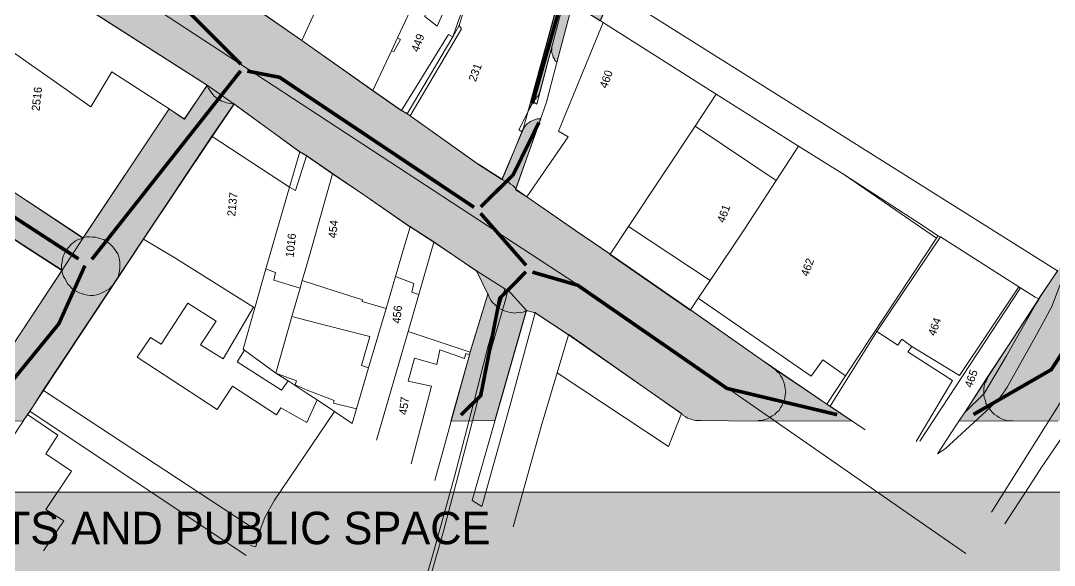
# Model space of a CAD drawing. Header units: metres. Extents: x -334141 to -333355, y -28168 to -27441.
# Drawn here: x -334023.1 to -333863.6, y -28019 to -27935.1 of the extents above; entities that cross this region are included whole.
import ezdxf

# ---------------------------------------------------------------- set-up
doc = ezdxf.new("R2010")
doc.units = ezdxf.units.M
for name, color, linetype, lineweight, true_color in [('EB-12-STREET-9-16M', 7, 'CONTINUOUS', 18, 0x84917d), ('EB-12-STREET-UNDER-9M', 7, 'CONTINUOUS', 18, 0xb7c0b2), ('EB-12-STREET-VOID', 7, 'CONTINUOUS', 18, 0xe5e8e1), ('EB-BASE-DIVIDING', 7, 'CONTINUOUS', 18, 0xc8bcac), ('EB-BASE-EASEMENTS', 7, 'CONTINUOUS', 18, 0x71806b), ('EB-BASE-PARCEL-NUMBERS', 7, 'CONTINUOUS', 9, 0x8a8d90), ('EB-BASE-PARCELS', 7, 'CONTINUOUS', 18, 0x8a8d90), ('EB-BASE-SHEETS', 7, 'CONTINUOUS', 9, 0xded8cf), ('EB-BASE-STRUCTURES', 7, 'CONTINUOUS', 18, 0x4e504d), ('EB-KEY-BACKGROUND', 7, 'CONTINUOUS', 0, 0xf4f2ed), ('EB-KEY-TEXT', 7, 'CONTINUOUS', 13, 0x151515)]:
    doc.layers.add(name, color=color, linetype=linetype, lineweight=lineweight, true_color=true_color)
doc.styles.add('OD-INTER', font='Inter.ttf')

msp = doc.modelspace()

# ---------------------------------------------------------------- hatches: boundary and pattern name
at = {"layer": 'EB-12-STREET-VOID', "transparency": 33554630}
for points in [[(-333878.31, -27803.49), (-333887.51, -27825.59), (-333891.65, -27835.21), (-333902.76, -27861.46), (-333904.28, -27865.18), (-333905.79, -27868.79), (-333911.04, -27881.15), (-333912.25, -27883.88), (-333915.39, -27891.43), (-333921.15, -27905.22), (-333930.75, -27927.86), (-333933.69, -27935.08), (-333937.94, -27932.38), (-333940.39, -27941.5), (-333940.39, -27941.39), (-333940.66, -27941.16), (-333940.74, -27940.94), (-333940.92, -27940.71), (-333941, -27940.37), (-333941.09, -27940.15), (-333941.17, -27939.81), (-333941.16, -27939.59), (-333941.15, -27939.26), (-333941.14, -27939.03), (-333941.04, -27938.7), (-333942.96, -27945.85), (-333943.06, -27946.18), (-333943.16, -27946.4), (-333943.26, -27946.62), (-333943.45, -27946.83), (-333943.55, -27947.05), (-333943.75, -27947.27), (-333944.03, -27947.48), (-333944.03, -27947.48), (-333944.03, -27947.48), (-333944.03, -27947.59), (-333944.03, -27947.59), (-333944.83, -27949.12), (-333944.83, -27949.12), (-333943.88, -27945.71), (-333941.01, -27935.26), (-333939.39, -27928.66), (-333939.21, -27928.89), (-333939.13, -27929.23), (-333939.04, -27929.45), (-333938.96, -27929.79), (-333938.97, -27930.12), (-333938.98, -27930.34), (-333938.99, -27930.67), (-333939, -27930.9), (-333938.36, -27928.36), (-333938.35, -27928.25), (-333938.35, -27928.25), (-333938.35, -27928.25), (-333938.35, -27928.25), (-333938.63, -27928.13), (-333938.8, -27927.9), (-333938.98, -27927.68), (-333939.16, -27927.45), (-333939.16, -27927.45), (-333939.25, -27927.33), (-333939.25, -27927.33), (-333937.17, -27920.86), (-333936.24, -27918.34), (-333935.93, -27917.46), (-333931.3, -27906.86), (-333937.23, -27904.2), (-333936.52, -27902.45), (-333936.33, -27902.46), (-333936.05, -27902.47), (-333935.78, -27902.59), (-333935.69, -27902.7), (-333935.6, -27902.71), (-333934.14, -27903.43), (-333932.05, -27904.39), (-333930.41, -27905.22), (-333930.41, -27905.22), (-333930.41, -27905.22), (-333930.32, -27905.23), (-333929.5, -27905.59), (-333929.5, -27905.59), (-333929.41, -27905.59), (-333929.41, -27905.59), (-333929.41, -27905.59), (-333926.01, -27898.61), (-333926.12, -27898.94), (-333926.31, -27899.15), (-333926.5, -27899.37), (-333926.79, -27899.58), (-333926.98, -27899.79), (-333927.26, -27899.89), (-333927.54, -27899.99), (-333927.83, -27900.21), (-333927.83, -27900.21), (-333924.93, -27894.31), (-333924.93, -27894.31), (-333924.85, -27894.65), (-333924.77, -27894.88), (-333924.69, -27895.21), (-333924.7, -27895.43), (-333924.8, -27895.76), (-333924.81, -27896.1), (-333924.91, -27896.31), (-333925.02, -27896.64), (-333923.72, -27893.91), (-333923.72, -27893.91), (-333923.72, -27893.91), (-333923.72, -27893.91), (-333924.54, -27893.55), (-333924.54, -27893.55), (-333923.94, -27892.46), (-333918.76, -27881.99), (-333913.38, -27871.19), (-333908.89, -27862.02), (-333905.71, -27855.81), (-333905.71, -27855.81), (-333905.61, -27855.81), (-333905.43, -27855.93), (-333905.07, -27856.05), (-333904.61, -27856.18), (-333904.15, -27856.31), (-333903.69, -27856.32), (-333903.32, -27856.34), (-333902.85, -27856.24), (-333902.39, -27856.15), (-333902.01, -27856.05), (-333901.54, -27855.84), (-333901.16, -27855.63), (-333900.78, -27855.31), (-333900.5, -27855.1), (-333900.21, -27854.78), (-333899.91, -27854.35), (-333899.63, -27854.02), (-333899.42, -27853.59), (-333898.11, -27850.52), (-333898, -27850.08), (-333897.9, -27849.64), (-333897.79, -27849.2), (-333897.77, -27848.76), (-333897.85, -27848.31), (-333897.83, -27847.87), (-333898, -27847.42), (-333898.08, -27847.08), (-333898.35, -27846.63), (-333898.52, -27846.29), (-333898.78, -27845.95), (-333899.14, -27845.6), (-333899.41, -27845.26), (-333899.77, -27845.03), (-333900.22, -27844.79), (-333900.59, -27844.55), (-333901.05, -27844.43), (-333901.41, -27844.3), (-333901.87, -27844.29), (-333902.34, -27844.27), (-333902.8, -27844.25), (-333903.26, -27844.35), (-333903.64, -27844.45), (-333904.11, -27844.65), (-333904.49, -27844.86), (-333904.77, -27844.96), (-333904.77, -27844.96), (-333904.86, -27845.07), (-333903.63, -27844.22), (-333902.67, -27843.37), (-333901.7, -27842.07), (-333885.09, -27801.7), (-333885.01, -27801.81), (-333885.01, -27801.81), (-333884.65, -27802.16), (-333884.38, -27802.5), (-333884.02, -27802.84), (-333883.66, -27803.08), (-333883.2, -27803.21), (-333882.84, -27803.44), (-333882.38, -27803.57), (-333881.92, -27803.58), (-333881.46, -27803.71), (-333881.09, -27803.61), (-333880.63, -27803.63), (-333880.16, -27803.54), (-333879.78, -27803.33), (-333879.31, -27803.12), (-333878.93, -27802.91), (-333878.56, -27802.7), (-333878.27, -27802.38), (-333877.98, -27802.06), (-333877.69, -27801.74), (-333877.4, -27801.3), (-333877.2, -27800.98), (-333878.31, -27803.49)], [(-334020.84, -27909.8), (-334020.75, -27909.91), (-334011.89, -27915.89), (-334011.53, -27916.12), (-334011.53, -27916.12), (-334005.65, -27920.22), (-334005.2, -27920.56), (-334004.66, -27920.92), (-334001.23, -27923.37), (-334001.13, -27923.37), (-333995.08, -27927.47), (-333994.98, -27927.47), (-333994.8, -27927.48), (-333994.61, -27927.49), (-333994.16, -27927.62), (-333993.69, -27927.63), (-333993.33, -27927.76), (-333992.87, -27927.99), (-333992.51, -27928.23), (-333992.15, -27928.46), (-333991.79, -27928.81), (-333991.52, -27929.04), (-333991.26, -27929.38), (-333990.99, -27929.84), (-333990.82, -27930.18), (-333990.74, -27930.4), (-333990.65, -27930.51), (-333979.71, -27938.12), (-333979.71, -27938.12), (-333968.78, -27945.83), (-333964.36, -27948.87), (-333964.26, -27948.87), (-333963.63, -27949.23), (-333963.36, -27949.46), (-333963, -27949.7), (-333952.52, -27957.17), (-333952.43, -27957.17), (-333948.9, -27959.41), (-333948.81, -27959.52), (-333948.81, -27959.52), (-333948.35, -27959.76), (-333947.89, -27959.89), (-333947.54, -27960.23), (-333947.17, -27960.47), (-333946.82, -27960.81), (-333946.64, -27961.04), (-333946.64, -27961.15), (-333945.01, -27962.21), (-333937.51, -27967.36), (-333932.18, -27970.99), (-333932.18, -27971.1), (-333919.8, -27979.64), (-333919.71, -27979.64), (-333908.87, -27987.24), (-333908.87, -27987.24), (-333907.06, -27988.53), (-333906.7, -27988.76), (-333906.43, -27989.1), (-333906.07, -27989.34), (-333905.9, -27989.79), (-333905.63, -27990.13), (-333905.46, -27990.47), (-333905.29, -27990.92), (-333905.22, -27991.37), (-333905.14, -27991.81), (-333905.06, -27992.26), (-333905.17, -27992.7), (-333905.19, -27993.14), (-333905.29, -27993.59), (-333905.49, -27993.91), (-333905.6, -27994.35), (-333905.89, -27994.67), (-333906.09, -27995.11), (-333906.47, -27995.43), (-333906.76, -27995.75), (-333907.14, -27995.96), (-333907.51, -27996.17), (-333907.89, -27996.38), (-333908.27, -27996.48), (-333908.74, -27996.68), (-333909.2, -27996.67), (-333909.57, -27996.76), (-333918.18, -27996.68), (-333918.55, -27996.67), (-333919.01, -27996.65), (-333919.38, -27996.53), (-333919.84, -27996.4), (-333920.2, -27996.28), (-333920.56, -27996.04), (-333920.93, -27995.81), (-333921.01, -27995.69), (-333921.2, -27995.58), (-333938.54, -27983.42), (-333938.63, -27983.42), (-333943.61, -27980.13), (-333943.7, -27980.02), (-333943.88, -27980.01), (-333944.89, -27979.75), (-333944.99, -27979.75), (-333945.17, -27979.74), (-333945.55, -27979.95), (-333946.01, -27980.05), (-333946.48, -27980.03), (-333946.85, -27980.13), (-333947.31, -27980), (-333947.77, -27979.98), (-333948.14, -27979.86), (-333948.6, -27979.73), (-333948.96, -27979.5), (-333949.32, -27979.38), (-333949.68, -27979.03), (-333949.95, -27978.8), (-333950.31, -27978.45), (-333950.57, -27978.11), (-333950.75, -27977.77), (-333950.92, -27977.32), (-333951.09, -27977.09), (-333952.73, -27973.7), (-333952.73, -27973.59), (-333952.82, -27973.59), (-333959.33, -27969.14), (-333962.95, -27966.79), (-333963.04, -27966.79), (-333970.27, -27961.76), (-333974.98, -27958.6), (-333974.98, -27958.6), (-333978.95, -27955.9), (-333979.04, -27955.79), (-333979.86, -27955.32), (-333980.13, -27955.2), (-333990.06, -27947.96), (-333990.15, -27947.85), (-333990.33, -27947.84), (-333990.43, -27947.84), (-333990.89, -27947.82), (-333991.25, -27947.7), (-333991.71, -27947.57), (-333992.08, -27947.45), (-333992.44, -27947.21), (-333992.8, -27946.98), (-333993.17, -27946.74), (-333993.43, -27946.4), (-333993.7, -27946.06), (-333993.96, -27945.72), (-333994.14, -27945.38), (-333994.31, -27945.04), (-333994.31, -27945.04), (-333994.4, -27944.92), (-334021.11, -27927.88), (-334021.19, -27927.77), (-334021.1, -27927.77), (-334020.55, -27927.9), (-334019.72, -27927.82), (-334018.97, -27927.74), (-334018.22, -27927.54), (-334017.48, -27927.35), (-334016.73, -27927.04), (-334016.06, -27926.62), (-334015.4, -27926.2), (-334014.73, -27925.67), (-334014.25, -27925.13), (-334013.76, -27924.48), (-334013.28, -27923.83), (-334012.97, -27923.06), (-334012.67, -27922.3), (-334012.46, -27921.53), (-334012.34, -27920.76), (-334012.31, -27919.98), (-334012.28, -27919.2), (-334012.44, -27918.42), (-334012.6, -27917.64), (-334012.85, -27916.85), (-334013.19, -27916.17), (-334013.63, -27915.49), (-334014.07, -27914.81), (-334014.61, -27914.24), (-334015.14, -27913.66), (-334015.77, -27913.2), (-334020.75, -27909.91), (-334020.84, -27909.8), (-334023.01, -27908.39), (-334023.01, -27908.39), (-334020.84, -27909.8)], [(-333853.64, -27985.75), (-333853.74, -27986.08), (-333853.85, -27986.52), (-333854.04, -27986.85), (-333854.24, -27987.28), (-333859.42, -27994.76), (-333859.61, -27995.09), (-333859.9, -27995.41), (-333860.28, -27995.73), (-333860.66, -27995.94), (-333861.04, -27996.15), (-333861.42, -27996.36), (-333861.79, -27996.56), (-333862.26, -27996.66), (-333862.63, -27996.65), (-333863.1, -27996.74), (-333870.04, -27996.72), (-333870.5, -27996.7), (-333870.87, -27996.69), (-333871.33, -27996.56), (-333871.7, -27996.44), (-333872.15, -27996.2), (-333872.51, -27995.96), (-333872.87, -27995.73), (-333873.23, -27995.38), (-333873.5, -27995.04), (-333873.76, -27994.7), (-333873.94, -27994.36), (-333874.2, -27994.02), (-333874.28, -27993.57), (-333874.45, -27993.12), (-333874.53, -27992.67), (-333874.51, -27992.23), (-333874.49, -27991.79), (-333874.48, -27991.34), (-333874.37, -27990.9), (-333874.17, -27990.58), (-333873.97, -27990.14), (-333873.77, -27989.7), (-333866.04, -27977.99), (-333866.04, -27977.88), (-333863.11, -27973.54), (-333850.7, -27954.99), (-333847.38, -27950.12), (-333847.37, -27950), (-333831.06, -27925.94), (-333827.54, -27920.62), (-333824.8, -27916.5), (-333824.52, -27916.18), (-333824.23, -27915.85), (-333823.94, -27915.53), (-333823.56, -27915.32), (-333823.18, -27915.11), (-333822.8, -27914.91), (-333822.34, -27914.81), (-333821.96, -27914.6), (-333821.5, -27914.62), (-333821.03, -27914.52), (-333820.66, -27914.54), (-333820.2, -27914.66), (-333819.75, -27914.79), (-333819.38, -27914.92), (-333815.45, -27916.5), (-333815.27, -27916.61), (-333814.81, -27916.74), (-333814.45, -27916.98), (-333814.09, -27917.21), (-333813.83, -27917.55), (-333813.47, -27917.9), (-333813.2, -27918.24), (-333813.03, -27918.58), (-333812.86, -27919.03), (-333812.69, -27919.37), (-333812.52, -27919.82), (-333812.44, -27920.27), (-333812.46, -27920.71), (-333812.47, -27921.15), (-333812.49, -27921.6), (-333812.59, -27922.04), (-333812.79, -27922.36), (-333812.99, -27922.8), (-333813.19, -27923.13), (-333824.26, -27940.39), (-333824.26, -27940.5), (-333853.54, -27985.64), (-333853.64, -27985.75), (-333853.64, -27985.75)], [(-333993.57, -27952.84), (-334004.12, -27968.67), (-334019.58, -27991.99), (-334021.63, -27995.25), (-334022.02, -27995.79), (-334022.71, -27996.77), (-334030.48, -27996.71), (-334030.02, -27996.73), (-334029.55, -27996.63), (-334029.18, -27996.54), (-334028.71, -27996.33), (-334028.33, -27996.23), (-334027.95, -27995.91), (-334027.58, -27995.7), (-334027.29, -27995.38), (-334027, -27995.06), (-334026.71, -27994.74), (-334026.51, -27994.3), (-334026.31, -27993.97), (-334026.11, -27993.54), (-334026, -27993.1), (-334025.99, -27992.65), (-334025.97, -27992.21), (-334025.96, -27991.77), (-334026.03, -27991.32), (-334026.2, -27990.87), (-334026.28, -27990.53), (-334026.54, -27990.08), (-334026.72, -27989.74), (-334026.98, -27989.4), (-334027.25, -27989.06), (-334027.61, -27988.71), (-334027.97, -27988.48), (-334037.65, -27982.14), (-334038.01, -27981.9), (-334038.37, -27981.67), (-334038.83, -27981.54), (-334039.2, -27981.42), (-334039.66, -27981.4), (-334040.03, -27981.39), (-334040.49, -27981.37), (-334040.96, -27981.47), (-334041.33, -27981.56), (-334041.8, -27981.66), (-334042.18, -27981.87), (-334042.56, -27982.08), (-334042.93, -27982.29), (-334043.22, -27982.61), (-334043.51, -27982.93), (-334043.8, -27983.25), (-334044, -27983.69), (-334044.2, -27984.02), (-334044.4, -27984.45), (-334044.4, -27984.45), (-334044.4, -27984.45), (-334046.66, -27982.82), (-334046.75, -27982.82), (-334046.75, -27982.82), (-334046.56, -27982.71), (-334046.27, -27982.39), (-334046.07, -27982.06), (-334045.78, -27981.63), (-334045.58, -27981.3), (-334045.47, -27980.86), (-334045.37, -27980.42), (-334045.26, -27979.98), (-334045.24, -27979.54), (-334045.23, -27979.1), (-334045.31, -27978.76), (-334045.38, -27978.31), (-334045.46, -27977.87), (-334045.63, -27977.42), (-334045.9, -27977.07), (-334046.16, -27976.73), (-334046.43, -27976.39), (-334046.69, -27976.05), (-334046.79, -27976.04), (-334026.97, -27989.07), (-334026.28, -27987.98), (-334022.96, -27982.99), (-334016.7, -27973.55), (-334016.7, -27973.55), (-334016.7, -27973.55), (-334016.63, -27974), (-334016.46, -27974.45), (-334016.28, -27974.79), (-334016.02, -27975.24), (-334015.85, -27975.58), (-334015.49, -27975.93), (-334015.22, -27976.27), (-334014.86, -27976.51), (-334014.5, -27976.74), (-334014.05, -27976.98), (-334013.68, -27977.1), (-334013.22, -27977.23), (-334012.76, -27977.36), (-334012.3, -27977.37), (-334011.84, -27977.39), (-334011.37, -27977.29), (-334011, -27977.2), (-334010.53, -27976.99), (-334010.15, -27976.78), (-334009.77, -27976.57), (-334009.39, -27976.37), (-334009.11, -27976.04), (-334008.72, -27975.72), (-334008.52, -27975.29), (-334008.52, -27975.29), (-334008.23, -27974.96), (-334008.03, -27974.53), (-334007.93, -27974.09), (-334007.82, -27973.65), (-334007.8, -27973.2), (-334007.79, -27972.76), (-334007.77, -27972.32), (-334007.85, -27971.87), (-334007.92, -27971.42), (-334008.09, -27970.97), (-334008.36, -27970.63), (-334008.53, -27970.29), (-334008.89, -27969.83), (-334009.16, -27969.6), (-334009.51, -27969.26), (-334009.88, -27969.02), (-334010.24, -27968.79), (-334010.7, -27968.66), (-334011.15, -27968.53), (-334011.52, -27968.41), (-334011.98, -27968.39), (-334012.45, -27968.38), (-334012.91, -27968.36), (-334013.37, -27968.45), (-334013.37, -27968.45), (-334013.47, -27968.56), (-334000.17, -27948.61), (-333997.83, -27950.24), (-333994.31, -27945.04), (-333994.31, -27945.04), (-333994.14, -27945.38), (-333993.96, -27945.72), (-333993.7, -27946.06), (-333993.43, -27946.4), (-333993.17, -27946.74), (-333992.8, -27946.98), (-333992.44, -27947.21), (-333992.08, -27947.45), (-333991.71, -27947.57), (-333991.25, -27947.7), (-333990.89, -27947.82), (-333990.43, -27947.84), (-333990.33, -27947.84), (-333990.15, -27947.85), (-333993.57, -27952.84)], [(-333947.49, -27956.35), (-333945.77, -27952.19), (-333945.67, -27951.86), (-333945.57, -27951.87), (-333945.47, -27951.65), (-333945.28, -27951.32), (-333945.08, -27951.11), (-333944.89, -27950.89), (-333944.7, -27950.79), (-333944.42, -27950.57), (-333944.23, -27950.47), (-333943.95, -27950.37), (-333943.67, -27950.27), (-333943.39, -27950.17), (-333943.02, -27950.18), (-333942.83, -27950.19), (-333946.73, -27961.04), (-333946.82, -27960.81), (-333947.17, -27960.47), (-333947.54, -27960.23), (-333947.89, -27959.89), (-333948.35, -27959.76), (-333948.81, -27959.52), (-333948.81, -27959.52), (-333948.81, -27959.52), (-333947.49, -27956.35)], [(-334013.47, -27968.56), (-334013.75, -27968.66), (-334014.22, -27968.76), (-334014.6, -27968.97), (-334014.98, -27969.29), (-334015.26, -27969.5), (-334015.55, -27969.82), (-334015.84, -27970.14), (-334016.13, -27970.58), (-334016.33, -27970.9), (-334016.53, -27971.34), (-334016.64, -27971.78), (-334016.65, -27972.22), (-334016.76, -27972.66), (-334016.78, -27973.11), (-334016.7, -27973.55), (-334022.68, -27969.68), (-334036.69, -27960.3), (-334036.6, -27960.2), (-334036.41, -27960.09), (-334036.12, -27959.77), (-334035.83, -27959.45), (-334035.63, -27959.12), (-334035.43, -27958.68), (-334035.24, -27958.36), (-334035.13, -27957.92), (-334035.02, -27957.48), (-334035, -27957.03), (-334034.99, -27956.59), (-334034.98, -27956.26), (-334035.05, -27955.81), (-334035.22, -27955.36), (-334035.4, -27955.02), (-334035.57, -27954.57), (-334035.74, -27954.23), (-334036, -27953.89), (-334036.36, -27953.54), (-334036.63, -27953.31), (-334036.99, -27952.97), (-334013.47, -27968.56)], [(-334016.78, -27973.11), (-334016.76, -27972.66), (-334016.65, -27972.22), (-334016.64, -27971.78), (-334016.53, -27971.34), (-334016.33, -27970.9), (-334016.13, -27970.58), (-334015.84, -27970.14), (-334015.55, -27969.82), (-334015.26, -27969.5), (-334014.98, -27969.29), (-334014.6, -27968.97), (-334014.22, -27968.76), (-334013.75, -27968.66), (-334013.37, -27968.45), (-334013.37, -27968.45), (-334012.91, -27968.36), (-334012.45, -27968.38), (-334011.98, -27968.39), (-334011.52, -27968.41), (-334011.15, -27968.53), (-334010.7, -27968.66), (-334010.24, -27968.79), (-334009.88, -27969.02), (-334009.51, -27969.26), (-334009.16, -27969.6), (-334008.89, -27969.83), (-334008.53, -27970.29), (-334008.36, -27970.63), (-334008.09, -27970.97), (-334007.92, -27971.42), (-334007.85, -27971.87), (-334007.77, -27972.32), (-334007.79, -27972.76), (-334007.8, -27973.2), (-334007.82, -27973.65), (-334007.93, -27974.09), (-334008.03, -27974.53), (-334008.23, -27974.96), (-334008.52, -27975.29), (-334008.52, -27975.29), (-334008.72, -27975.72), (-334009.11, -27976.04), (-334009.39, -27976.37), (-334009.77, -27976.57), (-334010.15, -27976.78), (-334010.53, -27976.99), (-334011, -27977.2), (-334011.37, -27977.29), (-334011.84, -27977.39), (-334012.3, -27977.37), (-334012.76, -27977.36), (-334013.22, -27977.23), (-334013.68, -27977.1), (-334014.05, -27976.98), (-334014.5, -27976.74), (-334014.86, -27976.51), (-334015.22, -27976.27), (-334015.49, -27975.93), (-334015.85, -27975.58), (-334016.02, -27975.24), (-334016.28, -27974.79), (-334016.46, -27974.45), (-334016.63, -27974), (-334016.7, -27973.55), (-334016.7, -27973.55), (-334016.78, -27973.11)], [(-333949.93, -27996.67), (-333956.7, -27996.77), (-333953.84, -27986.54), (-333953.73, -27986.1), (-333951.01, -27977.21), (-333950.92, -27977.32), (-333950.75, -27977.77), (-333950.57, -27978.11), (-333950.31, -27978.45), (-333949.95, -27978.8), (-333949.68, -27979.03), (-333949.32, -27979.38), (-333948.96, -27979.5), (-333948.6, -27979.73), (-333948.14, -27979.86), (-333947.77, -27979.98), (-333947.31, -27980), (-333946.85, -27980.13), (-333946.48, -27980.03), (-333946.01, -27980.05), (-333945.55, -27979.95), (-333945.17, -27979.74), (-333945.08, -27979.75), (-333949.93, -27996.67)], [(-333902.36, -27991.69), (-333898.74, -27994.15), (-333898.2, -27994.5), (-333894.85, -27996.73), (-333909.57, -27996.76), (-333909.2, -27996.67), (-333908.74, -27996.68), (-333908.27, -27996.48), (-333907.89, -27996.38), (-333907.51, -27996.17), (-333907.14, -27995.96), (-333906.76, -27995.75), (-333906.47, -27995.43), (-333906.09, -27995.11), (-333905.89, -27994.67), (-333905.6, -27994.35), (-333905.49, -27993.91), (-333905.29, -27993.59), (-333905.19, -27993.14), (-333905.17, -27992.7), (-333905.06, -27992.26), (-333905.14, -27991.81), (-333905.22, -27991.37), (-333905.29, -27990.92), (-333905.46, -27990.47), (-333905.63, -27990.13), (-333905.9, -27989.79), (-333906.07, -27989.34), (-333906.43, -27989.1), (-333906.7, -27988.76), (-333907.06, -27988.53), (-333902.36, -27991.69)], [(-333873.77, -27989.7), (-333873.97, -27990.14), (-333874.17, -27990.58), (-333874.37, -27990.9), (-333874.48, -27991.34), (-333874.49, -27991.79), (-333874.51, -27992.23), (-333874.53, -27992.67), (-333874.45, -27993.12), (-333874.28, -27993.57), (-333874.2, -27994.02), (-333873.94, -27994.36), (-333873.76, -27994.7), (-333873.5, -27995.04), (-333873.23, -27995.38), (-333872.87, -27995.73), (-333872.51, -27995.96), (-333872.15, -27996.2), (-333871.7, -27996.44), (-333871.33, -27996.56), (-333870.87, -27996.69), (-333870.5, -27996.7), (-333870.04, -27996.72), (-333878.37, -27996.76), (-333877.49, -27995.45), (-333873.77, -27989.7)]]:
    msp.add_hatch(color=256, dxfattribs=at).paths.add_polyline_path(points)
at = {"layer": 'EB-KEY-BACKGROUND', "transparency": 33554687}
msp.add_hatch(color=256, dxfattribs=at).paths.add_polyline_path([(-334064.11, -28007.72), (-333479.11, -28007.72), (-333479.11, -28168.22), (-334064.11, -28168.22)])

# ---------------------------------------------------------------- linework, layer by layer
at = {"layer": 'EB-12-STREET-9-16M', "const_width": 0.55}
for points in [[(-333876.11, -27995.73), (-333864.11, -27988.82), (-333821.14, -27922.73), (-333808.14, -27913.76), (-333799.15, -27897.76), (-333793.17, -27893.75)], [(-333989.1, -27941.78), (-333997.15, -27933.73)], [(-334052.16, -27978.74), (-334052.13, -27964.75), (-334050.15, -27958.72), (-334058.13, -27940.79), (-334051.12, -27988.77), (-334049.16, -27990.72), (-334026.18, -27992.76), (-334017.18, -27981.75), (-334013.16, -27972.79)], [(-333953.13, -27963.81), (-333983.15, -27943.77), (-333988.12, -27942.81)], [(-333945.11, -27972.75), (-333952.14, -27964.73)], [(-333897.13, -27995.76), (-333914.12, -27991.72), (-333937.16, -27975.81), (-333944.13, -27973.79)]]:
    msp.add_lwpolyline(points, dxfattribs=at)
at = {"layer": 'EB-12-STREET-UNDER-9M', "const_width": 0.55}
for points in [[(-333904.17, -27851.75), (-333904.14, -27858.75), (-333929.16, -27911.82), (-333936.13, -27930.77), (-333940.12, -27933.74), (-333944.14, -27947.81)], [(-334012.1, -27971.83), (-333989.14, -27942.78)], [(-333952.1, -27963.74), (-333947.12, -27958.81), (-333943.13, -27950.73)], [(-334014.14, -27971.76), (-334031.15, -27960.72), (-334035.11, -27954.81)], [(-333955.18, -27995.82), (-333952.11, -27992.82), (-333949.18, -27977.83), (-333945.14, -27973.75)]]:
    msp.add_lwpolyline(points, dxfattribs=at)
at = {"layer": 'EB-12-STREET-VOID'}
for points in [[(-333990.65, -27930.51), (-333979.71, -27938.12), (-333979.71, -27938.12), (-333968.78, -27945.83), (-333964.36, -27948.87), (-333964.26, -27948.87), (-333963.63, -27949.23), (-333963.36, -27949.46), (-333963, -27949.7), (-333952.52, -27957.17), (-333952.43, -27957.17), (-333948.9, -27959.41), (-333948.81, -27959.52), (-333948.81, -27959.52), (-333948.35, -27959.76), (-333947.89, -27959.89), (-333947.54, -27960.23), (-333947.17, -27960.47), (-333946.82, -27960.81), (-333946.64, -27961.04), (-333946.64, -27961.15), (-333945.01, -27962.21), (-333937.51, -27967.36), (-333932.18, -27970.99), (-333932.18, -27971.1), (-333919.8, -27979.64), (-333919.71, -27979.64), (-333908.87, -27987.24), (-333908.87, -27987.24), (-333907.06, -27988.53), (-333906.7, -27988.76), (-333906.43, -27989.1), (-333906.07, -27989.34), (-333905.9, -27989.79), (-333905.63, -27990.13), (-333905.46, -27990.47), (-333905.29, -27990.92), (-333905.22, -27991.37), (-333905.14, -27991.81), (-333905.06, -27992.26), (-333905.17, -27992.7), (-333905.19, -27993.14), (-333905.29, -27993.59), (-333905.49, -27993.91), (-333905.6, -27994.35), (-333905.89, -27994.67), (-333906.09, -27995.11), (-333906.47, -27995.43), (-333906.76, -27995.75), (-333907.14, -27995.96), (-333907.51, -27996.17), (-333907.89, -27996.38), (-333908.27, -27996.48), (-333908.74, -27996.68), (-333909.2, -27996.67), (-333909.57, -27996.76), (-333918.18, -27996.68), (-333918.55, -27996.67), (-333919.01, -27996.65), (-333919.38, -27996.53), (-333919.84, -27996.4), (-333920.2, -27996.28), (-333920.56, -27996.04), (-333920.93, -27995.81), (-333921.01, -27995.69), (-333921.2, -27995.58), (-333938.54, -27983.42), (-333938.63, -27983.42), (-333943.61, -27980.13), (-333943.7, -27980.02), (-333943.88, -27980.01), (-333944.89, -27979.75), (-333944.99, -27979.75), (-333945.17, -27979.74), (-333945.55, -27979.95), (-333946.01, -27980.05), (-333946.48, -27980.03), (-333946.85, -27980.13), (-333947.31, -27980), (-333947.77, -27979.98), (-333948.14, -27979.86), (-333948.6, -27979.73), (-333948.96, -27979.5), (-333949.32, -27979.38), (-333949.68, -27979.03), (-333949.95, -27978.8), (-333950.31, -27978.45), (-333950.57, -27978.11), (-333950.75, -27977.77), (-333950.92, -27977.32), (-333951.09, -27977.09), (-333952.73, -27973.7), (-333952.73, -27973.59), (-333952.82, -27973.59), (-333959.33, -27969.14), (-333962.95, -27966.79), (-333963.04, -27966.79), (-333970.27, -27961.76), (-333974.98, -27958.6), (-333974.98, -27958.6), (-333978.95, -27955.9), (-333979.04, -27955.79), (-333979.86, -27955.32), (-333980.13, -27955.2), (-333990.06, -27947.96), (-333990.15, -27947.85), (-333990.33, -27947.84), (-333990.43, -27947.84), (-333990.89, -27947.82), (-333991.25, -27947.7), (-333991.71, -27947.57), (-333992.08, -27947.45), (-333992.44, -27947.21), (-333992.8, -27946.98), (-333993.17, -27946.74), (-333993.43, -27946.4), (-333993.7, -27946.06), (-333993.96, -27945.72), (-333994.14, -27945.38), (-333994.31, -27945.04), (-333994.31, -27945.04), (-333994.4, -27944.92), (-334021.11, -27927.88)], [(-333930.75, -27927.86), (-333933.69, -27935.08), (-333937.94, -27932.38), (-333940.39, -27941.5), (-333940.39, -27941.39), (-333940.66, -27941.16), (-333940.74, -27940.94), (-333940.92, -27940.71), (-333941, -27940.37), (-333941.09, -27940.15), (-333941.17, -27939.81), (-333941.16, -27939.59), (-333941.15, -27939.26), (-333941.14, -27939.03), (-333941.04, -27938.7), (-333942.96, -27945.85), (-333943.06, -27946.18), (-333943.16, -27946.4), (-333943.26, -27946.62), (-333943.45, -27946.83), (-333943.55, -27947.05), (-333943.75, -27947.27), (-333944.03, -27947.48), (-333944.03, -27947.48), (-333944.03, -27947.48), (-333944.03, -27947.59), (-333944.03, -27947.59), (-333944.83, -27949.12), (-333944.83, -27949.12), (-333943.88, -27945.71), (-333941.01, -27935.26), (-333939.39, -27928.66)], [(-334026.28, -27987.98), (-334022.96, -27982.99), (-334016.7, -27973.55), (-334016.7, -27973.55), (-334016.7, -27973.55), (-334016.63, -27974), (-334016.46, -27974.45), (-334016.28, -27974.79), (-334016.02, -27975.24), (-334015.85, -27975.58), (-334015.49, -27975.93), (-334015.22, -27976.27), (-334014.86, -27976.51), (-334014.5, -27976.74), (-334014.05, -27976.98), (-334013.68, -27977.1), (-334013.22, -27977.23), (-334012.76, -27977.36), (-334012.3, -27977.37), (-334011.84, -27977.39), (-334011.37, -27977.29), (-334011, -27977.2), (-334010.53, -27976.99), (-334010.15, -27976.78), (-334009.77, -27976.57), (-334009.39, -27976.37), (-334009.11, -27976.04), (-334008.72, -27975.72), (-334008.52, -27975.29), (-334008.52, -27975.29), (-334008.23, -27974.96), (-334008.03, -27974.53), (-334007.93, -27974.09), (-334007.82, -27973.65), (-334007.8, -27973.2), (-334007.79, -27972.76), (-334007.77, -27972.32), (-334007.85, -27971.87), (-334007.92, -27971.42), (-334008.09, -27970.97), (-334008.36, -27970.63), (-334008.53, -27970.29), (-334008.89, -27969.83), (-334009.16, -27969.6), (-334009.51, -27969.26), (-334009.88, -27969.02), (-334010.24, -27968.79), (-334010.7, -27968.66), (-334011.15, -27968.53), (-334011.52, -27968.41), (-334011.98, -27968.39), (-334012.45, -27968.38), (-334012.91, -27968.36), (-334013.37, -27968.45), (-334013.37, -27968.45), (-334013.47, -27968.56), (-334000.17, -27948.61), (-333997.83, -27950.24), (-333994.31, -27945.04), (-333994.31, -27945.04), (-333994.14, -27945.38), (-333993.96, -27945.72), (-333993.7, -27946.06), (-333993.43, -27946.4), (-333993.17, -27946.74), (-333992.8, -27946.98), (-333992.44, -27947.21), (-333992.08, -27947.45), (-333991.71, -27947.57), (-333991.25, -27947.7), (-333990.89, -27947.82), (-333990.43, -27947.84), (-333990.33, -27947.84), (-333990.15, -27947.85), (-333993.57, -27952.84), (-333993.57, -27952.84), (-334004.12, -27968.67), (-334019.58, -27991.99), (-334021.63, -27995.25), (-334022.02, -27995.79), (-334022.71, -27996.77), (-334030.48, -27996.71)], [(-334036.99, -27952.97), (-334013.47, -27968.56), (-334013.47, -27968.56), (-334013.75, -27968.66), (-334014.22, -27968.76), (-334014.6, -27968.97), (-334014.98, -27969.29), (-334015.26, -27969.5), (-334015.55, -27969.82), (-334015.84, -27970.14), (-334016.13, -27970.58), (-334016.33, -27970.9), (-334016.53, -27971.34), (-334016.64, -27971.78), (-334016.65, -27972.22), (-334016.76, -27972.66), (-334016.78, -27973.11), (-334016.7, -27973.55), (-334022.68, -27969.68), (-334036.69, -27960.3)], [(-333863.1, -27996.74), (-333870.04, -27996.72), (-333870.5, -27996.7), (-333870.87, -27996.69), (-333871.33, -27996.56), (-333871.7, -27996.44), (-333872.15, -27996.2), (-333872.51, -27995.96), (-333872.87, -27995.73), (-333873.23, -27995.38), (-333873.5, -27995.04), (-333873.76, -27994.7), (-333873.94, -27994.36), (-333874.2, -27994.02), (-333874.28, -27993.57), (-333874.45, -27993.12), (-333874.53, -27992.67), (-333874.51, -27992.23), (-333874.49, -27991.79), (-333874.48, -27991.34), (-333874.37, -27990.9), (-333874.17, -27990.58), (-333873.97, -27990.14), (-333873.77, -27989.7), (-333866.04, -27977.99), (-333866.04, -27977.88), (-333863.11, -27973.54)]]:
    msp.add_lwpolyline(points, dxfattribs=at)
for points in [[(-333947.49, -27956.35), (-333945.77, -27952.19), (-333945.67, -27951.86), (-333945.57, -27951.87), (-333945.47, -27951.65), (-333945.28, -27951.32), (-333945.08, -27951.11), (-333944.89, -27950.89), (-333944.7, -27950.79), (-333944.42, -27950.57), (-333944.23, -27950.47), (-333943.95, -27950.37), (-333943.67, -27950.27), (-333943.39, -27950.17), (-333943.02, -27950.18), (-333942.83, -27950.19), (-333946.73, -27961.04), (-333946.82, -27960.81), (-333947.17, -27960.47), (-333947.54, -27960.23), (-333947.89, -27959.89), (-333948.35, -27959.76), (-333948.81, -27959.52), (-333948.81, -27959.52), (-333948.81, -27959.52), (-333947.49, -27956.35)], [(-334016.78, -27973.11), (-334016.76, -27972.66), (-334016.65, -27972.22), (-334016.64, -27971.78), (-334016.53, -27971.34), (-334016.33, -27970.9), (-334016.13, -27970.58), (-334015.84, -27970.14), (-334015.55, -27969.82), (-334015.26, -27969.5), (-334014.98, -27969.29), (-334014.6, -27968.97), (-334014.22, -27968.76), (-334013.75, -27968.66), (-334013.37, -27968.45), (-334013.37, -27968.45), (-334012.91, -27968.36), (-334012.45, -27968.38), (-334011.98, -27968.39), (-334011.52, -27968.41), (-334011.15, -27968.53), (-334010.7, -27968.66), (-334010.24, -27968.79), (-334009.88, -27969.02), (-334009.51, -27969.26), (-334009.16, -27969.6), (-334008.89, -27969.83), (-334008.53, -27970.29), (-334008.36, -27970.63), (-334008.09, -27970.97), (-334007.92, -27971.42), (-334007.85, -27971.87), (-334007.77, -27972.32), (-334007.79, -27972.76), (-334007.8, -27973.2), (-334007.82, -27973.65), (-334007.93, -27974.09), (-334008.03, -27974.53), (-334008.23, -27974.96), (-334008.52, -27975.29), (-334008.52, -27975.29), (-334008.72, -27975.72), (-334009.11, -27976.04), (-334009.39, -27976.37), (-334009.77, -27976.57), (-334010.15, -27976.78), (-334010.53, -27976.99), (-334011, -27977.2), (-334011.37, -27977.29), (-334011.84, -27977.39), (-334012.3, -27977.37), (-334012.76, -27977.36), (-334013.22, -27977.23), (-334013.68, -27977.1), (-334014.05, -27976.98), (-334014.5, -27976.74), (-334014.86, -27976.51), (-334015.22, -27976.27), (-334015.49, -27975.93), (-334015.85, -27975.58), (-334016.02, -27975.24), (-334016.28, -27974.79), (-334016.46, -27974.45), (-334016.63, -27974), (-334016.7, -27973.55), (-334016.7, -27973.55), (-334016.78, -27973.11)], [(-333949.93, -27996.67), (-333956.7, -27996.77), (-333953.84, -27986.54), (-333953.73, -27986.1), (-333951.01, -27977.21), (-333950.92, -27977.32), (-333950.75, -27977.77), (-333950.57, -27978.11), (-333950.31, -27978.45), (-333949.95, -27978.8), (-333949.68, -27979.03), (-333949.32, -27979.38), (-333948.96, -27979.5), (-333948.6, -27979.73), (-333948.14, -27979.86), (-333947.77, -27979.98), (-333947.31, -27980), (-333946.85, -27980.13), (-333946.48, -27980.03), (-333946.01, -27980.05), (-333945.55, -27979.95), (-333945.17, -27979.74), (-333945.08, -27979.75), (-333949.93, -27996.67)], [(-333902.36, -27991.69), (-333898.74, -27994.15), (-333898.2, -27994.5), (-333894.85, -27996.73), (-333909.57, -27996.76), (-333909.2, -27996.67), (-333908.74, -27996.68), (-333908.27, -27996.48), (-333907.89, -27996.38), (-333907.51, -27996.17), (-333907.14, -27995.96), (-333906.76, -27995.75), (-333906.47, -27995.43), (-333906.09, -27995.11), (-333905.89, -27994.67), (-333905.6, -27994.35), (-333905.49, -27993.91), (-333905.29, -27993.59), (-333905.19, -27993.14), (-333905.17, -27992.7), (-333905.06, -27992.26), (-333905.14, -27991.81), (-333905.22, -27991.37), (-333905.29, -27990.92), (-333905.46, -27990.47), (-333905.63, -27990.13), (-333905.9, -27989.79), (-333906.07, -27989.34), (-333906.43, -27989.1), (-333906.7, -27988.76), (-333907.06, -27988.53), (-333902.36, -27991.69)], [(-333873.77, -27989.7), (-333873.97, -27990.14), (-333874.17, -27990.58), (-333874.37, -27990.9), (-333874.48, -27991.34), (-333874.49, -27991.79), (-333874.51, -27992.23), (-333874.53, -27992.67), (-333874.45, -27993.12), (-333874.28, -27993.57), (-333874.2, -27994.02), (-333873.94, -27994.36), (-333873.76, -27994.7), (-333873.5, -27995.04), (-333873.23, -27995.38), (-333872.87, -27995.73), (-333872.51, -27995.96), (-333872.15, -27996.2), (-333871.7, -27996.44), (-333871.33, -27996.56), (-333870.87, -27996.69), (-333870.5, -27996.7), (-333870.04, -27996.72), (-333878.37, -27996.76), (-333877.49, -27995.45), (-333873.77, -27989.7)]]:
    msp.add_lwpolyline(points, close=True, dxfattribs=at)
at = {"layer": 'EB-BASE-DIVIDING'}
for points in [[(-333814.7, -27917.34), (-333818.61, -27921.51), (-333824.7, -27928), (-333833.38, -27937.12), (-333842.84, -27947.08), (-333845.04, -27949.83), (-333854.45, -27961.42), (-333857.35, -27965.74), (-333859.55, -27968.87), (-333860.97, -27971.11), (-333864.02, -27979.07), (-333866.38, -27983.48), (-333870.93, -27991.51), (-333871.62, -27992.59), (-333872.28, -27993.48), (-333873.47, -27994.6), (-333880.5, -28001.02), (-333881.66, -28001.8)], [(-333994.31, -27944.99), (-333990.16, -27947.89)], [(-334016.69, -27973.51), (-334013.45, -27968.52)], [(-333952.74, -27973.61), (-333948.4, -27976.37)], [(-333948.4, -27976.37), (-333950.98, -27985.17), (-333953.35, -27994.44), (-333956.15, -28005.3), (-333959.31, -28016.59), (-333962.26, -28026.96), (-333964.67, -28035.01), (-333967.18, -28042.51), (-333969.17, -28049.78), (-333971.83, -28059.69), (-333974.81, -28070.3), (-333975.41, -28073.28), (-333976.28, -28079.36), (-333977.24, -28085.43), (-333979.49, -28095.94), (-333981.41, -28105.38), (-333982.33, -28109.07), (-333983.79, -28113.72), (-333985.07, -28116.95), (-333986.77, -28120.89), (-333988.22, -28124.19), (-333989, -28125.27)], [(-333959.88, -28020.71), (-333957.86, -28013.71), (-333954.06, -27999.26), (-333952.41, -27992.95), (-333950.32, -27984.96), (-333948.26, -27977.93), (-333947.92, -27976.54)], [(-333947.92, -27976.54), (-333948.4, -27976.37)], [(-333945.03, -27979.71), (-333947.92, -27976.54)], [(-333877.51, -27995.45), (-333874.48, -27992.48), (-333871.04, -27986.68), (-333866.04, -27977.92)]]:
    msp.add_lwpolyline(points, dxfattribs=at)
at = {"layer": 'EB-BASE-EASEMENTS'}
for points in [[(-333881.22, -27968.38), (-333891.01, -27982.92)], [(-333869.12, -27976.04), (-333878.26, -27989.72), (-333885.61, -27985.23)]]:
    msp.add_lwpolyline(points, dxfattribs=at)
at = {"layer": 'EB-BASE-PARCELS'}
for points in [[(-333915.39, -27891.47), (-333921.16, -27905.24), (-333930.72, -27927.89), (-333933.66, -27935.07)], [(-333979.72, -27938.09), (-333990.72, -27930.41), (-333987.3, -27923.23), (-333983.79, -27916.1)], [(-333979.72, -27938.09), (-333976.83, -27931.81), (-333975.57, -27929.24), (-333973.63, -27925.28), (-333973.49, -27925)], [(-334021.21, -27927.8), (-333994.31, -27944.99)], [(-333939.27, -27928.39), (-333941.05, -27935.22), (-333943.91, -27945.7), (-333944.86, -27949.16)], [(-333955.42, -27935.81), (-333953.46, -27929.44)], [(-333962.58, -27932.64), (-333964.94, -27937.7)], [(-333933.66, -27935.07), (-333937.96, -27932.4), (-333940.91, -27943.44), (-333941.97, -27947.61), (-333946.7, -27961.03), (-333944.99, -27962.21)], [(-333956.43, -27937.52), (-333955.42, -27935.81)], [(-333933.66, -27935.07), (-333933.22, -27935.35)], [(-333933.22, -27935.35), (-333932.92, -27935.53), (-333915.78, -27946.38)], [(-333964.94, -27937.7), (-333965.86, -27939.67)], [(-333963.47, -27949.38), (-333956.43, -27937.52)], [(-333968.73, -27945.81), (-333979.72, -27938.09)], [(-333965.86, -27939.67), (-333968.73, -27945.81)], [(-333994.31, -27944.99), (-333997.8, -27950.22), (-334000.19, -27948.61)], [(-333964.31, -27948.88), (-333968.73, -27945.81)], [(-333915.78, -27946.38), (-333919.04, -27951.29)], [(-333915.78, -27946.38), (-333903.11, -27954.36)], [(-334000.19, -27948.61), (-334013.45, -27968.52)], [(-333993.54, -27952.89), (-333990.16, -27947.89)], [(-333990.16, -27947.89), (-333980.01, -27955.25)], [(-333963.47, -27949.38), (-333964.31, -27948.88)], [(-333944.86, -27949.16), (-333945.62, -27951.92), (-333945.74, -27952.19)], [(-333963.01, -27949.7), (-333963.47, -27949.38)], [(-333945.74, -27952.19), (-333947.52, -27956.39), (-333948.84, -27959.52), (-333952.46, -27957.2), (-333963.01, -27949.7)], [(-333919.04, -27951.29), (-333929.33, -27966.78)], [(-334013.45, -27968.52), (-334037.61, -27952.62)], [(-334004.1, -27968.71), (-333993.54, -27952.89)], [(-333981.63, -27960.71), (-333980.01, -27955.25)], [(-333978.98, -27955.88), (-333980.01, -27955.25)], [(-333906.54, -27959.65), (-333903.11, -27954.36)], [(-333903.11, -27954.36), (-333896.01, -27958.81)], [(-333974.97, -27958.64), (-333978.98, -27955.88)], [(-333979.63, -27975.09), (-333978.59, -27971.43), (-333974.97, -27958.64)], [(-333974.97, -27958.64), (-333970.3, -27961.8), (-333962.98, -27966.79)], [(-334016.69, -27973.51), (-334022.65, -27969.64), (-334036.7, -27960.31), (-334043.41, -27970.46), (-334046.11, -27974.92), (-334046.33, -27975.29)], [(-333916.74, -27975.1), (-333911.42, -27967.15), (-333906.54, -27959.65)], [(-333896.01, -27958.81), (-333885.05, -27965.88), (-333881.54, -27968.18)], [(-333985.25, -27973.29), (-333981.63, -27960.71)], [(-333944.99, -27962.21), (-333937.46, -27967.41), (-333932.16, -27971.04)], [(-333965.26, -27974.49), (-333964.31, -27971.27), (-333962.98, -27966.79)], [(-333959.36, -27969.18), (-333962.98, -27966.79)], [(-333929.33, -27966.78), (-333932.16, -27971.04)], [(-333881.79, -27968.55), (-333881.54, -27968.18)], [(-333881.54, -27968.18), (-333881.22, -27968.38)], [(-334004.1, -27968.71), (-334019.54, -27992.02)], [(-334004.1, -27968.71), (-333999.31, -27971.57)], [(-333959.36, -27969.18), (-333961.66, -27977.24)], [(-333952.74, -27973.61), (-333959.36, -27969.18)], [(-333895.85, -27989.78), (-333881.79, -27968.55)], [(-333881.22, -27968.38), (-333869.12, -27976.04)], [(-333932.16, -27971.04), (-333919.77, -27979.61)], [(-333999.31, -27971.57), (-333987.16, -27979.19)], [(-334026.27, -27987.99), (-334022.93, -27983), (-334016.69, -27973.51)], [(-333986.95, -27979.32), (-333985.25, -27973.29)], [(-333966.72, -27979.41), (-333965.26, -27974.49)], [(-333953.74, -27986.13), (-333951.01, -27977.19), (-333952.74, -27973.61)], [(-333866.04, -27977.92), (-333863.14, -27973.58)], [(-333981.22, -27980.62), (-333979.97, -27976.27)], [(-333979.97, -27976.27), (-333979.63, -27975.09)], [(-333918.56, -27977.82), (-333916.74, -27975.1)], [(-333884.36, -27999.83), (-333868.86, -27976.2)], [(-333869.12, -27976.04), (-333868.86, -27976.2)], [(-333868.86, -27976.2), (-333866.6, -27977.64), (-333866.04, -27977.92)], [(-333961.66, -27977.24), (-333963.32, -27982.96)], [(-333919.77, -27979.61), (-333918.56, -27977.82)], [(-333986.95, -27979.32), (-333988.76, -27985.68), (-333988.56, -27985.83)], [(-333987.16, -27979.19), (-333986.95, -27979.32)], [(-333969.41, -27988.56), (-333966.72, -27979.41)], [(-333877.51, -27995.45), (-333866.04, -27977.92)], [(-333983.73, -27989.35), (-333981.22, -27980.62)], [(-333945.03, -27979.71), (-333953.41, -28008.96), (-333951.94, -28009.9)], [(-333943.72, -27980.05), (-333945.03, -27979.71)], [(-333938.59, -27983.46), (-333943.72, -27980.05)], [(-333919.77, -27979.61), (-333908.87, -27987.28), (-333902.35, -27991.69), (-333898.73, -27994.14)], [(-333963.32, -27982.96), (-333968.2, -27999.68)], [(-333938.59, -27983.46), (-333940.34, -27989.29)], [(-333938.59, -27983.46), (-333921.13, -27995.59), (-333923.16, -28000.65)], [(-333988.56, -27985.83), (-333983.73, -27989.35)], [(-333853.35, -27985.87), (-333865.2, -28003.29), (-333865.55, -28003.81), (-333866.85, -28005.81), (-333871.26, -28012.56)], [(-333959.21, -28005.88), (-333953.84, -27986.52)], [(-333953.84, -27986.52), (-333953.74, -27986.13)], [(-333971.27, -27994.86), (-333969.41, -27988.56)], [(-333981.83, -27990.57), (-333983.73, -27989.35)], [(-333977.32, -27993.46), (-333979.01, -27992.38), (-333981.83, -27990.57)], [(-333940.34, -27989.29), (-333942.71, -27997.2), (-333947.12, -28013.02)], [(-333898.73, -27994.14), (-333895.85, -27989.78)], [(-334019.54, -27992.02), (-334021.68, -27995.22)], [(-333978.94, -27996.96), (-333977.32, -27993.46)], [(-333974.68, -27995.25), (-333977.32, -27993.46)], [(-334022.02, -27995.74), (-334021.68, -27995.22)], [(-334021.68, -27995.22), (-333988.3, -28017.45)], [(-333974.68, -27995.25), (-333971.94, -27997.12)], [(-333971.94, -27997.12), (-333971.27, -27994.86)], [(-333898.73, -27994.14), (-333898.23, -27994.47)], [(-333898.23, -27994.47), (-333892.82, -27998.1)], [(-334035.76, -28016.53), (-334022.02, -27995.74)], [(-333881.66, -28001.8), (-333878.58, -27997.08), (-333877.51, -27995.45)]]:
    msp.add_lwpolyline(points, dxfattribs=at)
at = {"layer": 'EB-BASE-SHEETS'}
for points in [[(-333873.31, -28010.77), (-333862.22, -27993.1), (-333807.7, -27911.49), (-333789.07, -27882.74), (-333777.28, -27854.34)], [(-334051.2, -27899.63), (-334011.34, -27927.19), (-333934.63, -27977.41), (-333882.66, -28013.43), (-333877.31, -28017.15)]]:
    msp.add_lwpolyline(points, dxfattribs=at)
at = {"layer": 'EB-BASE-STRUCTURES'}
for points in [[(-333863.14, -27973.58), (-333931.4, -27930.71), (-333929.49, -27927.39), (-333929.91, -27927.13), (-333928.12, -27923.83), (-333928.45, -27923.47), (-333926.52, -27920.09), (-333927.01, -27919.83), (-333925.19, -27916.54), (-333925.56, -27916.22), (-333923.77, -27912.99), (-333924.07, -27912.83), (-333922.1, -27909.34), (-333922.58, -27909.02), (-333920.68, -27905.83), (-333921.03, -27905.46), (-333919.32, -27902.5), (-333919.54, -27902.27), (-333917.71, -27898.88), (-333918.02, -27898.49), (-333916.32, -27895.28), (-333916.54, -27894.93), (-333914.82, -27891.75), (-333915.39, -27891.47)], [(-333944.86, -27949.16), (-333944.05, -27947.51), (-333943.48, -27947.89), (-333938.34, -27928.28), (-333939.26, -27927.96)], [(-333962.58, -27932.64), (-333960.51, -27933.69), (-333960.73, -27934.43), (-333958.82, -27935.89), (-333957.8, -27933.57), (-333956.72, -27930.29), (-333954.08, -27930.86), (-333956.43, -27937.52)], [(-333955.42, -27935.81), (-333955.07, -27936.31), (-333963.01, -27949.7)], [(-333933.22, -27935.35), (-333940.12, -27952.05), (-333938.61, -27952.94), (-333944.99, -27962.21)], [(-334000.19, -27948.61), (-334009.02, -27942.92), (-334012.25, -27948.32), (-334027.67, -27937.53)], [(-333965.86, -27939.67), (-333965.53, -27939.81), (-333964.51, -27937.93), (-333964.94, -27937.7)], [(-333956.43, -27937.52), (-333957.09, -27937.2), (-333964.31, -27948.88)], [(-333945.74, -27952.19), (-333946.21, -27951.87), (-333944.86, -27949.16)], [(-333906.54, -27959.65), (-333919.04, -27951.29)], [(-333993.54, -27952.89), (-333981.63, -27960.71)], [(-333978.98, -27955.88), (-333980.67, -27961.22), (-333981.63, -27960.71)], [(-333896.01, -27958.81), (-333881.79, -27968.55)], [(-333916.74, -27975.1), (-333929.33, -27966.78)], [(-333979.97, -27976.27), (-333984.03, -27975.01), (-333983.74, -27973.87), (-333985.25, -27973.29)], [(-333965.26, -27974.49), (-333962.45, -27975.54), (-333962.73, -27976.88), (-333961.66, -27977.24)], [(-333979.63, -27975.09), (-333974.57, -27976.73), (-333970.33, -27978.07), (-333970.38, -27978.3), (-333966.72, -27979.41)], [(-333918.56, -27977.82), (-333901.12, -27989.85), (-333899.34, -27987.33), (-333895.85, -27989.78)], [(-333978.94, -27996.96), (-333982.93, -27994.69), (-333983.63, -27995.78), (-333990.4, -27991.36), (-333992.78, -27994.97), (-334005.1, -27986.9), (-334003.07, -27983.85), (-334001.42, -27984.9), (-333997.3, -27978.59), (-333992.94, -27981.36), (-333995.32, -27985.01), (-333991.85, -27987.15), (-333987.16, -27979.19)], [(-333981.22, -27980.62), (-333976.08, -27981.98), (-333969.23, -27983.71), (-333970.5, -27988.16), (-333969.41, -27988.56)], [(-333943.72, -27980.05), (-333947.64, -27994.43), (-333951.94, -28009.9)], [(-333953.74, -27986.13), (-333963.32, -27982.96)], [(-333898.23, -27994.47), (-333891.01, -27982.92)], [(-333891.01, -27982.92), (-333887.77, -27985.07), (-333887.16, -27984.13), (-333885.61, -27985.23)], [(-333988.56, -27985.83), (-333989.69, -27987.63), (-333982.86, -27992), (-333981.83, -27990.57)], [(-333953.84, -27986.52), (-333954.42, -27986.33), (-333954.63, -27987.1), (-333958.4, -27985.78), (-333958.88, -27988.04), (-333962.32, -27987.05), (-333963.31, -27990.6), (-333959.68, -27991.38), (-333962.84, -28003.31)], [(-333885.61, -27985.23), (-333886.22, -27986.06), (-333879.35, -27990.48), (-333884.95, -27999.88)], [(-333971.27, -27994.86), (-333974.8, -27994.01), (-333974.74, -27993.59), (-333978.9, -27991.98), (-333980.72, -27991.15), (-333980.53, -27990.53), (-333983.73, -27989.35)], [(-333923.16, -28000.65), (-333940.34, -27989.29)], [(-333986.6, -28013.67), (-334019.54, -27992.02)], [(-333974.68, -27995.25), (-333983.91, -28008.94), (-333985.4, -28011.59), (-333986.29, -28013.92), (-333986.78, -28016.11), (-333987.64, -28015.94)], [(-334022.02, -27995.74), (-334017.32, -27998.91), (-334019.19, -28001.8), (-334015.22, -28004.48), (-334019.19, -28010.36), (-334016.43, -28012.13), (-334019.54, -28016.72)]]:
    msp.add_lwpolyline(points, dxfattribs=at)
at = {"layer": 'EB-KEY-TEXT'}
msp.add_lwpolyline([(-334064.11, -28007.72), (-333479.11, -28007.72), (-333479.11, -28168.22), (-334064.11, -28168.22)], close=True, dxfattribs=at)

# ---------------------------------------------------------------- texts
at = {"layer": 'EB-BASE-PARCEL-NUMBERS', "style": 'OD-INTER'}
for s, rotation, p in [('449', 69.9902, (-333961.71, -27939.98)), ('231', 69.9902, (-333952.87, -27944.54)), ('460', 69.9902, (-333932.66, -27945.58)), ('2516', 83.9793, (-334020.15, -27949.02)), ('2137', 83.9793, (-333989.99, -27965.26)), ('461', 69.9902, (-333914.54, -27966.3)), ('454', 83.9793, (-333974.4, -27968.63)), ('1016', 83.9793, (-333980.98, -27971.59)), ('462', 69.9902, (-333901.62, -27974.57)), ('456', 83.9793, (-333964.53, -27981.76)), ('464', 69.9902, (-333882.01, -27983.72)), ('465', 69.9902, (-333876.37, -27991.72)), ('457', 83.9793, (-333963.48, -27995.85))]:
    msp.add_text(s, height=1.25, rotation=rotation, dxfattribs=at).set_placement(p)
at = {"layer": 'EB-KEY-TEXT', "style": 'OD-INTER'}
msp.add_text('12  STREETS AND PUBLIC SPACE', height=5, dxfattribs=at).set_placement((-334059.11, -28015.72))

doc.saveas('drawing.dxf')
